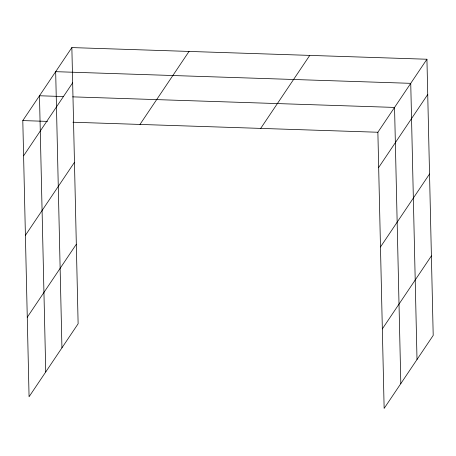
<?xml version="1.0" encoding="UTF-8"?>
<svg xmlns="http://www.w3.org/2000/svg" width="456" height="456" viewBox="0 0 456 456"><rect width="100%" height="100%" fill="white"/><g stroke="black" fill="none" stroke-linecap="round" stroke-linejoin="round"><path stroke-width="0.68" d="M71.86 47.584L78.124 323.754L29.07 396.76L22.8 120.584L71.86 47.584L426.93 59.24L433.2 335.416L384.14 408.416L377.876 132.246L426.93 59.24M23.598 155.821L72.658 82.821M25.405 235.33L74.465 162.33M139.975 124.431L189.035 51.431M27.263 317.251L76.323 244.245M260.701 128.392L309.761 55.393M378.674 167.483L427.734 94.477M380.475 246.992L429.535 173.987M382.339 328.907L431.393 255.907M63.481 96.552L39.478 95.76L45.748 371.936M72.658 96.854L394.554 107.422L400.818 383.599M22.8 120.584L47.504 121.393M72.914 122.231L377.876 132.246M417.012 359.505L410.742 83.334L55.672 71.672L61.936 347.848"/></g></svg>
